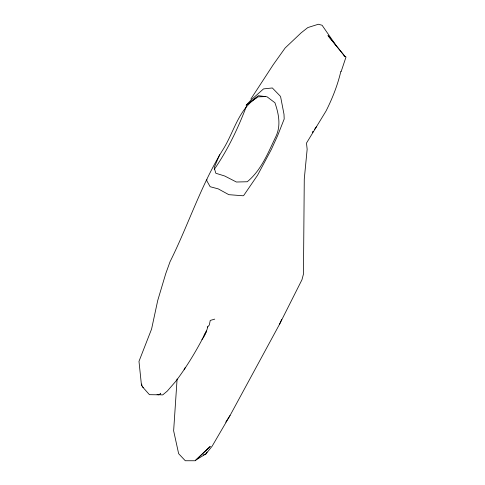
<?xml version="1.0" encoding="UTF-8"?>
<svg xmlns="http://www.w3.org/2000/svg" width="485" height="485" viewBox="0 0 485 485"><rect width="100%" height="100%" fill="white"/><g stroke="black" fill="none" stroke-linecap="round" stroke-linejoin="round"><path stroke-width="0.73" d="M177.098 378.997L173.636 430.813L178.65 453.693L185.294 460.744L195.212 460.75L210.26 446.418L195.74 460.077L205.943 453.905L212.145 446.176L230.054 415.487L279.433 324.459L301.955 279.754L303.458 274.055L304.271 179.056L307.157 149.234L306.478 143.099L326.041 111.016C332.419 98.388 337.657 85.099 340.864 71.313M265.428 96.588L258.087 96.848C238.28 108.482 234.049 132.684 222.336 150.629C200.851 185.549 188.295 225.107 170.047 261.712L165.755 273.613L157.728 300.476L151.581 329.054L138.983 361.343L141.481 385.363L141.759 384.059M207.792 326.702C206.707 331.243 204.9 335.832 201.948 339.47M141.481 385.363L141.869 384.878L142.232 386.557L149.428 394.669L159.177 394.826L160.668 393.238L160.523 394.851L162.736 394.887L167.27 391.098L175.776 381.313C187.61 365.605 197.698 348.551 206.507 330.988L203.973 335.371M341.131 71.628L346.017 57L344.229 55.769M246.471 106.166C238.032 128.307 227.732 149.968 214.212 169.471M219.632 154.679L214.182 167.664L215.819 173.248L224.694 176.006L236.401 182.014L247.247 181.754C261.5 170.035 268.156 152.484 275.971 136.346C281.136 125.427 278.657 113.642 274.934 102.747L267.035 96.788L258.372 95.691L246.18 105.215L250.903 100.146L263.531 88.9L272.34 87.967L280.094 95.951L280.676 97.115L283.998 114.242L284.192 118.995L277.638 135.648L271.345 149.447L257.523 175.303L243.731 195.449L243.094 195.776L228.811 194.673L218.238 188.877L210.157 186.725L206.471 180.171L207.107 179.844M281.749 319.391L279.433 324.459M184.124 369.788L185.355 367.315M207.046 451.978L205.943 453.905L203.306 454.924M230.054 415.487L225.761 422.174M250.872 99.031L273.225 64.723L285.144 47.979L301.197 32.792L307.823 27.572L318.372 24.25L322.088 25.256L336.044 45.463L345.199 56.769L344.035 55.927M314.589 129.325L316.705 126.403M207.404 327.181L209.314 325.041L210.235 320.427L214.752 319.13M312.413 132.344L313.449 131.459L312.388 132.12M246.18 105.215L256.244 97.964M157.061 394.535L159.177 394.826M142.232 386.557L143.324 387.491M336.044 45.463L327.981 35.599L345.199 56.769"/></g></svg>
